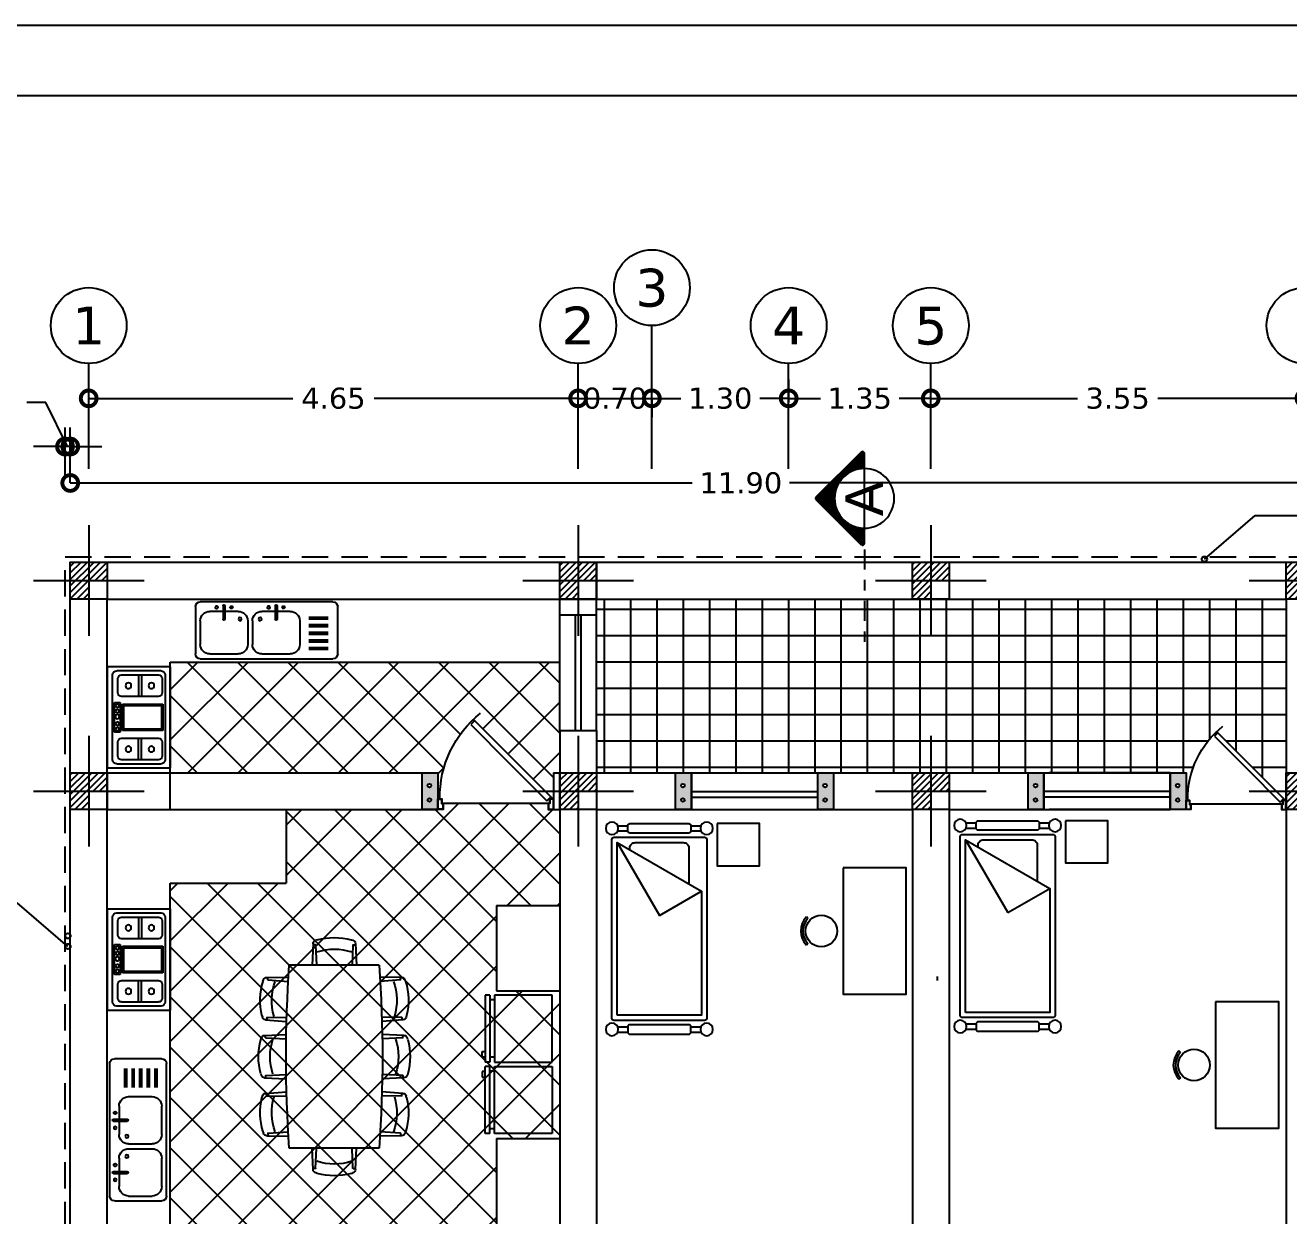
# Model space of a CAD drawing. Header units: inches. Extents: x -1482 to -895, y -39 to 122.
# Drawn here: x -1201.75 to -1189.75, y 74.74 to 86.05 of the extents above; entities that cross this region are included whole.
import ezdxf
from ezdxf.enums import TextEntityAlignment as Align

# ---------------------------------------------------------------- set-up
doc = ezdxf.new("R2010")
doc.units = ezdxf.units.IN
doc.header["$MEASUREMENT"] = 0
doc.header["$PDMODE"] = 3
doc.linetypes.add('DASHDOT', pattern=[1, 0.5, -0.25, 0, -0.25])
doc.linetypes.add('DASHED2', pattern=[0.375, 0.25, -0.125])
doc.layers.get('Defpoints').update_dxf_attribs({"lineweight": 15})
for name, color, linetype in [('1', 251, 'Continuous'), ('axe', 150, 'Continuous'), ('fur', 22, 'Continuous'), ('GRADIANT', 251, 'Continuous'), ('KADR', 5, 'Continuous'), ('nama', 252, 'Continuous')]:
    doc.layers.add(name, color=color, linetype=linetype)
doc.styles.add('COLI', font='TIMES.TTF', dxfattribs={"height": 0.25})
doc.styles.get("Standard").update_dxf_attribs({"font": 'verdana.TTF'})
doc.dimstyles.new('111', dxfattribs={"dimscale": 0, "dimtxt": 0.2, "dimasz": 0.1, "dimexe": 0.2, "dimexo": 0.5, "dimgap": 0.1, "dimtad": 1, "dimlfac": 1, "dimzin": 0, "dimdsep": 46, "dimtxsty": 'COLI', "dimblk1": 'OPEN30', "dimblk2": 'OPEN30', "dimsah": 1, "dimcen": 0, "dimse1": 1, "dimse2": 1, "dimclrd": 252, "dimclre": 1, "dimclrt": 1, "dimadec": 0, "dimazin": 0, "dimtfac": 0.5, "dimtix": 1, "dimtofl": 0, "dimtmove": 2, "dimatfit": 3, "dimldrblk": 'OPEN30', "dimfxl": 1, "dimtolj": 1, "dimtzin": 0, "dimlwd": 5, "dimarcsym": 0})
doc.dimstyles.new('Standard 1', dxfattribs={"dimtxt": 0.2, "dimasz": 0.3, "dimexe": 0.18, "dimexo": 0.0625, "dimgap": 0.09, "dimtad": 0, "dimzin": 0, "dimdsep": 46, "dimtxsty": 'Standard', "dimblk": 'DOTSMALL', "dimcen": 0.1, "dimclrd": 256, "dimclre": 256, "dimclrt": 256, "dimadec": 0, "dimazin": 0, "dimtfac": 1, "dimtofl": 0, "dimtmove": 0, "dimatfit": 3, "dimldrblk": 'DOTSMALL', "dimfxl": 1, "dimtolj": 1, "dimtzin": 0, "dimlwd": -1, "dimlwe": -1, "dimarcsym": 0})
pattern_1 = [(45, (0, 0), (-0.23864854, 0.23864854), []), (135, (0, 0), (-0.23864854, -0.23864854), [])]

# ---------------------------------------------------------------- blocks, each defined once
blk = doc.blocks.new('A$C78557366')
at = {"layer": 'GRADIANT', "ltscale": 0.3}
h = blk.add_hatch(dxfattribs=at)
h.set_pattern_fill('ANSI31', color=256, scale=0.2)
h.paths.add_polyline_path([(-0.1, 0), (0, 0), (0, 0.1), (-0.1, 0.1)], flags=16)
h.paths.add_polyline_path([(0.1, 0), (0.1, 0.1), (-0.1, 0.1), (-0.1, 0)], flags=17)
h.paths.add_polyline_path([(0, -0.1), (0.1, -0.1), (0.1, 0.1), (0, 0.1)])
h.paths.add_polyline_path([(0.1, -0.1), (0.1, 0.1), (-0.1, 0.1), (-0.1, -0.1)])
at = {"layer": 'axe', "ltscale": 0.3}
for p, q in [((0, 0.3), (0, -0.3)), ((-0.3, 0), (0.3, 0))]:
    blk.add_line(p, q, dxfattribs=at)
blk.add_lwpolyline([(0.1, 0.1), (-0.1, 0.1), (-0.1, -0.1), (0.1, -0.1)], close=True, dxfattribs=at)
blk = doc.blocks.new('_Open30')
at = {"color": 0, "linetype": 'ByBlock', "lineweight": -2}
for p, q in [((-1, 0.27), (0, 0)), ((0, 0), (-1, -0.27)), ((0, 0), (-1, 0))]:
    blk.add_line(p, q, dxfattribs=at)
blk = doc.blocks.new('*D403')
at = {"color": 252, "lineweight": 5, "ltscale": 0.3, "transparency": 16777216}
blk.add_line((-1201.99, 80.898), (-1201.99, 63.098), dxfattribs=at)
at = {"layer": 'Defpoints', "color": 0, "ltscale": 0.3, "transparency": 16777216}
for p in [(-1200.802, 80.998), (-1201.99, 62.998), (-1200.802, 62.998)]:
    blk.add_point(p, dxfattribs=at)
at = {"color": 252, "lineweight": 5, "ltscale": 0.3, "transparency": 16777216, "xscale": 0.1, "yscale": 0.1, "zscale": 0.1}
for p, rotation in [((-1201.99, 80.998), 90), ((-1201.99, 62.998), 270)]:
    blk.add_blockref('_Open30', p, dxfattribs=dict(at, rotation=rotation))
at = {"color": 1, "ltscale": 0.3, "transparency": 16777216, "insert": (-1202.218, 71.998), "char_height": 0.25, "attachment_point": 5, "rotation": 90, "style": 'COLI'}
blk.add_mtext('\\A1;18.00', dxfattribs=at)
blk = doc.blocks.new('A$C3F8B090B')
h = blk.add_hatch(color=1)
h.paths.add_polyline_path([(0, 0), (0.15, 0), (0.15, 0.35), (0, 0.35)])
h.paths.add_polyline_path([(0.098, 0.122, -1), (0.063, 0.122, -1)], flags=16)
h.paths.add_polyline_path([(0.098, 0.259, -1), (0.063, 0.259, -1)], flags=16)
at = {"color": 1}
blk.add_lwpolyline([(0.15, 0.35), (0.15, 0), (0, 0), (0, 0.35)], close=True, dxfattribs=at)
for centre in [(0.08, 0.259), (0.08, 0.122)]:
    blk.add_circle(centre, 0.0174, dxfattribs=at)
blk = doc.blocks.new('*X8')
at = {"color": 0}
for p, q in [((1.626, 10.907), (3.996, 13.277)), ((1.634, 10.968), (3.935, 13.269)), ((1.641, 10.869), (4.034, 13.261)), ((1.668, 10.843), (4.061, 13.236)), ((1.705, 10.827), (4.088, 13.21)), ((1.756, 10.825), (4.115, 13.183)), ((1.81, 10.825), (4.141, 13.157)), ((3.001, 11.963), (4.168, 13.13)), ((3.195, 12.105), (4.194, 13.104)), ((3.314, 12.17), (4.221, 13.077)), ((3.76, 12.309), (3.363, 12.706)), ((3.807, 12.315), (3.39, 12.732)), ((3.41, 12.214), (4.247, 13.051)), ((3.855, 12.32), (3.416, 12.759)), ((3.905, 12.323), (3.443, 12.785)), ((3.956, 12.325), (3.469, 12.812)), ((3.495, 12.245), (4.274, 13.024)), ((4.009, 12.325), (3.496, 12.838)), ((4.065, 12.323), (3.523, 12.865)), ((4.122, 12.318), (3.549, 12.891)), ((3.572, 12.269), (4.3, 12.998)), ((4.182, 12.311), (3.576, 12.918)), ((4.245, 12.301), (3.602, 12.944)), ((4.312, 12.287), (3.629, 12.971)), ((3.643, 12.287), (4.327, 12.971)), ((4.383, 12.269), (3.655, 12.997)), ((4.46, 12.246), (3.682, 13.024)), ((4.544, 12.214), (3.708, 13.05)), ((3.71, 12.301), (4.353, 12.945)), ((4.641, 12.171), (3.735, 13.077)), ((4.759, 12.106), (3.761, 13.103)), ((3.773, 12.311), (4.38, 12.918)), ((4.951, 11.966), (3.788, 13.13)), ((6.145, 10.825), (3.814, 13.156)), ((3.833, 12.318), (4.406, 12.891)), ((6.198, 10.825), (3.841, 13.183)), ((6.25, 10.827), (3.867, 13.209)), ((3.89, 12.323), (4.433, 12.865)), ((6.287, 10.842), (3.894, 13.236)), ((6.314, 10.869), (3.922, 13.261)), ((3.946, 12.325), (4.459, 12.838)), ((6.329, 10.906), (3.959, 13.277)), ((3.999, 12.325), (4.486, 12.812)), ((6.322, 10.967), (4.019, 13.269)), ((4.05, 12.323), (4.512, 12.785)), ((4.1, 12.32), (4.539, 12.759)), ((4.148, 12.315), (4.565, 12.732)), ((4.195, 12.309), (4.592, 12.706)), ((2.914, 11.882), (2.727, 12.069)), ((2.941, 11.909), (2.754, 12.096)), ((2.968, 11.934), (2.78, 12.122)), ((2.996, 11.959), (2.807, 12.149)), ((3.025, 11.984), (2.833, 12.175)), ((3.054, 12.007), (2.86, 12.202)), ((3.084, 12.03), (2.886, 12.228)), ((3.115, 12.052), (2.913, 12.255)), ((3.147, 12.074), (2.939, 12.281)), ((3.179, 12.095), (2.966, 12.308)), ((3.212, 12.115), (2.992, 12.334)), ((3.245, 12.134), (3.019, 12.361)), ((3.28, 12.153), (3.045, 12.387)), ((3.315, 12.171), (3.072, 12.414)), ((3.351, 12.188), (3.098, 12.44)), ((3.388, 12.204), (3.125, 12.467)), ((3.425, 12.22), (3.151, 12.493)), ((3.464, 12.234), (3.178, 12.52)), ((3.503, 12.248), (3.204, 12.546)), ((3.543, 12.261), (3.231, 12.573)), ((3.584, 12.273), (3.257, 12.6)), ((3.626, 12.283), (3.284, 12.626)), ((3.67, 12.293), (3.31, 12.653)), ((3.714, 12.302), (3.337, 12.679)), ((4.241, 12.302), (4.618, 12.679)), ((4.285, 12.293), (4.645, 12.653)), ((4.329, 12.284), (4.671, 12.626)), ((4.371, 12.273), (4.698, 12.6)), ((4.412, 12.261), (4.724, 12.573)), ((4.452, 12.248), (4.751, 12.547)), ((4.492, 12.234), (4.777, 12.52)), ((4.53, 12.22), (4.804, 12.494)), ((4.568, 12.204), (4.83, 12.467)), ((4.604, 12.188), (4.857, 12.441)), ((4.64, 12.171), (4.883, 12.414)), ((4.675, 12.153), (4.91, 12.388)), ((4.71, 12.134), (4.937, 12.361)), ((4.743, 12.115), (4.963, 12.335)), ((4.776, 12.095), (4.99, 12.308)), ((4.809, 12.074), (5.016, 12.282)), ((4.84, 12.053), (5.043, 12.255)), ((4.871, 12.03), (5.069, 12.229)), ((4.901, 12.007), (5.096, 12.202)), ((4.93, 11.984), (5.122, 12.176)), ((4.959, 11.96), (5.149, 12.149)), ((4.987, 11.935), (5.175, 12.123)), ((5.015, 11.909), (5.202, 12.096)), ((5.041, 11.883), (5.228, 12.069)), ((1.863, 10.825), (2.84, 11.802)), ((1.916, 10.825), (2.698, 11.607)), ((1.969, 10.825), (2.633, 11.489)), ((2.492, 11.031), (2.091, 11.433)), ((2.499, 11.077), (2.117, 11.459)), ((2.507, 11.122), (2.144, 11.486)), ((2.517, 11.166), (2.17, 11.512)), ((2.527, 11.208), (2.197, 11.539)), ((2.539, 11.25), (2.223, 11.565)), ((2.552, 11.29), (2.25, 11.592)), ((2.565, 11.33), (2.276, 11.618)), ((2.58, 11.368), (2.303, 11.645)), ((2.595, 11.406), (2.329, 11.671)), ((2.611, 11.443), (2.356, 11.698)), ((2.628, 11.479), (2.382, 11.724)), ((2.645, 11.514), (2.409, 11.751)), ((2.664, 11.549), (2.435, 11.778)), ((2.683, 11.583), (2.462, 11.804)), ((2.703, 11.616), (2.488, 11.831)), ((2.724, 11.648), (2.515, 11.857)), ((2.745, 11.68), (2.541, 11.884)), ((2.767, 11.711), (2.568, 11.91)), ((2.79, 11.741), (2.594, 11.937)), ((2.813, 11.771), (2.621, 11.963)), ((2.837, 11.8), (2.647, 11.99)), ((2.862, 11.828), (2.674, 12.016)), ((2.888, 11.856), (2.7, 12.043)), ((5.068, 11.856), (5.255, 12.043)), ((5.093, 11.828), (5.281, 12.016)), ((5.118, 11.8), (5.308, 11.99)), ((6.092, 10.825), (5.119, 11.798)), ((5.142, 11.771), (5.334, 11.963)), ((5.165, 11.741), (5.361, 11.937)), ((5.188, 11.711), (5.387, 11.91)), ((5.21, 11.68), (5.414, 11.884)), ((5.232, 11.649), (5.44, 11.857)), ((5.252, 11.616), (5.467, 11.831)), ((6.039, 10.825), (5.258, 11.606)), ((5.272, 11.583), (5.493, 11.804)), ((5.291, 11.549), (5.52, 11.778)), ((5.31, 11.515), (5.546, 11.751)), ((5.986, 10.825), (5.323, 11.488)), ((5.328, 11.479), (5.573, 11.725)), ((5.344, 11.443), (5.599, 11.698)), ((5.361, 11.406), (5.626, 11.672)), ((5.376, 11.369), (5.652, 11.645)), ((5.39, 11.33), (5.679, 11.619)), ((5.404, 11.29), (5.706, 11.592)), ((5.416, 11.25), (5.732, 11.566)), ((5.428, 11.209), (5.759, 11.539)), ((5.438, 11.166), (5.785, 11.513)), ((5.448, 11.123), (5.812, 11.486)), ((5.456, 11.078), (5.838, 11.46)), ((5.463, 11.032), (5.865, 11.433)), ((1.744, 10.825), (1.626, 10.943)), ((1.681, 10.835), (1.634, 10.881)), ((1.797, 10.825), (1.641, 10.981)), ((1.85, 10.825), (1.666, 11.009)), ((1.903, 10.825), (1.693, 11.035)), ((1.956, 10.825), (1.719, 11.062)), ((2.009, 10.825), (1.746, 11.088)), ((2.062, 10.825), (1.772, 11.115)), ((2.115, 10.825), (1.799, 11.141)), ((2.168, 10.825), (1.825, 11.168)), ((2.221, 10.825), (1.852, 11.194)), ((2.274, 10.825), (1.878, 11.221)), ((2.327, 10.825), (1.905, 11.247)), ((2.38, 10.825), (1.932, 11.274)), ((2.433, 10.825), (1.958, 11.3)), ((2.478, 10.834), (1.985, 11.327)), ((2.479, 10.885), (2.011, 11.353)), ((2.022, 10.825), (2.589, 11.393)), ((2.482, 10.936), (2.038, 11.38)), ((2.486, 10.984), (2.064, 11.406)), ((2.075, 10.825), (2.558, 11.308)), ((2.128, 10.825), (2.534, 11.231)), ((2.181, 10.825), (2.516, 11.16)), ((2.234, 10.825), (2.502, 11.093)), ((2.287, 10.825), (2.492, 11.03)), ((2.34, 10.825), (2.485, 10.97)), ((2.393, 10.825), (2.48, 10.913)), ((2.446, 10.825), (2.478, 10.857)), ((5.933, 10.825), (5.367, 11.392)), ((5.88, 10.825), (5.398, 11.307)), ((5.827, 10.825), (5.422, 11.23)), ((5.774, 10.825), (5.44, 11.159)), ((5.721, 10.825), (5.454, 11.093)), ((5.668, 10.825), (5.464, 11.03)), ((5.469, 10.985), (5.891, 11.407)), ((5.615, 10.825), (5.471, 10.969)), ((5.474, 10.936), (5.918, 11.38)), ((5.562, 10.825), (5.475, 10.912)), ((5.477, 10.886), (5.944, 11.354)), ((5.509, 10.825), (5.477, 10.857)), ((5.478, 10.834), (5.971, 11.327)), ((5.522, 10.825), (5.997, 11.3)), ((5.575, 10.825), (6.024, 11.274)), ((5.628, 10.825), (6.05, 11.247)), ((5.681, 10.825), (6.077, 11.221)), ((5.734, 10.825), (6.103, 11.194)), ((5.787, 10.825), (6.13, 11.168)), ((5.84, 10.825), (6.156, 11.141)), ((5.893, 10.825), (6.183, 11.115)), ((5.946, 10.825), (6.209, 11.088)), ((5.999, 10.825), (6.236, 11.062)), ((6.052, 10.825), (6.262, 11.035)), ((6.105, 10.825), (6.289, 11.009)), ((6.158, 10.825), (6.314, 10.981)), ((6.211, 10.825), (6.329, 10.943)), ((6.274, 10.835), (6.322, 10.882))]:
    blk.add_line(p, q, dxfattribs=at)
blk = doc.blocks.new('SEC')
for p, q in [((2.622, 0.085), (3.749, 1.212)), ((4.946, 0.085), (3.82, 1.212)), ((2.657, 0), (3.034, 0)), ((3.034, 0), (4.534, 0)), ((4.534, 0), (4.911, 0))]:
    blk.add_line(p, q)
at = {"linetype": 'DASHDOT'}
blk.add_line((2.5, 0), (0, 0), dxfattribs=at)
for centre, radius, start, end in [((3.784, 1.177), 0.05, 45, 135), ((3.784, 0), 0.75, 0, 180), ((2.657, 0.05), 0.05, 135, 270), ((3.784, 0), 0.75, 180, 0), ((4.911, 0.05), 0.05, 270, 45)]:
    blk.add_arc(centre, radius, start, end)
at = {"xscale": 0.5, "yscale": 0.5, "zscale": 0.5}
blk.add_blockref('*X8', (1.795, -5.413), dxfattribs=at)
blk = doc.blocks.new('_DotSmall')
at = {"color": 0, "linetype": 'ByBlock', "const_width": 0.5}
blk.add_lwpolyline([(-0.0625, 0, 1), (0.0625, 0, 1)], format="xyb", close=True, dxfattribs=at)
blk = doc.blocks.new('*D404')
at = {"layer": 'axe', "ltscale": 100, "transparency": 16777216}
for p, q in [((-1201.15, 82.504), (-1201.15, 82.684)), ((-1196.5, 82.504), (-1196.5, 82.684)), ((-1201.15, 82.504), (-1199.212, 82.504)), ((-1196.5, 82.504), (-1198.437, 82.504))]:
    blk.add_line(p, q, dxfattribs=at)
at = {"layer": 'Defpoints', "color": 0, "ltscale": 100, "transparency": 16777216}
for p in [(-1201.15, 82.504), (-1196.5, 82.504), (-1196.5, 82.504)]:
    blk.add_point(p, dxfattribs=at)
at = {"layer": 'axe', "ltscale": 100, "transparency": 16777216, "xscale": 0.3, "yscale": 0.3, "zscale": 0.3, "rotation": 180}
blk.add_blockref('_DotSmall', (-1201.15, 82.504), dxfattribs=at)
at = {"layer": 'axe', "ltscale": 100, "transparency": 16777216, "xscale": 0.3, "yscale": 0.3, "zscale": 0.3}
blk.add_blockref('_DotSmall', (-1196.5, 82.504), dxfattribs=at)
at = {"layer": 'axe', "ltscale": 100, "transparency": 16777216, "insert": (-1198.825, 82.504), "char_height": 0.2, "attachment_point": 5}
blk.add_mtext('\\A1;4.65', dxfattribs=at)
blk = doc.blocks.new('*D405')
at = {"layer": 'axe', "ltscale": 100, "transparency": 16777216}
for p, q in [((-1201.325, 81.7), (-1201.325, 81.88)), ((-1189.425, 81.7), (-1189.425, 81.88)), ((-1201.325, 81.7), (-1195.416, 81.7)), ((-1189.425, 81.7), (-1194.492, 81.7))]:
    blk.add_line(p, q, dxfattribs=at)
at = {"layer": 'Defpoints', "color": 0, "ltscale": 100, "transparency": 16777216}
for p in [(-1201.325, 81.7), (-1189.425, 81.7), (-1189.425, 81.7)]:
    blk.add_point(p, dxfattribs=at)
at = {"layer": 'axe', "ltscale": 100, "transparency": 16777216, "xscale": 0.3, "yscale": 0.3, "zscale": 0.3, "rotation": 180}
blk.add_blockref('_DotSmall', (-1201.325, 81.7), dxfattribs=at)
at = {"layer": 'axe', "ltscale": 100, "transparency": 16777216, "xscale": 0.3, "yscale": 0.3, "zscale": 0.3}
blk.add_blockref('_DotSmall', (-1189.425, 81.7), dxfattribs=at)
at = {"layer": 'axe', "ltscale": 100, "transparency": 16777216, "insert": (-1194.954, 81.7), "char_height": 0.2, "attachment_point": 5}
blk.add_mtext('\\A1;11.90', dxfattribs=at)
blk = doc.blocks.new('*D417')
at = {"layer": 'axe', "ltscale": 0.3, "transparency": 16777216}
for p, q in [((-1196.5, 82.504), (-1196.5, 82.684)), ((-1196.5, 82.504), (-1195.8, 82.504)), ((-1195.8, 82.504), (-1195.8, 82.324))]:
    blk.add_line(p, q, dxfattribs=at)
at = {"layer": 'Defpoints', "color": 0, "ltscale": 0.3, "transparency": 16777216}
for p in [(-1196.5, 82.504), (-1195.8, 82.515), (-1195.8, 82.504)]:
    blk.add_point(p, dxfattribs=at)
at = {"layer": 'axe', "ltscale": 0.3, "transparency": 16777216, "xscale": 0.3, "yscale": 0.3, "zscale": 0.3, "rotation": 180}
blk.add_blockref('_DotSmall', (-1196.5, 82.504), dxfattribs=at)
at = {"layer": 'axe', "ltscale": 0.3, "transparency": 16777216, "xscale": 0.3, "yscale": 0.3, "zscale": 0.3}
blk.add_blockref('_DotSmall', (-1195.8, 82.504), dxfattribs=at)
at = {"layer": 'axe', "ltscale": 0.3, "transparency": 16777216, "insert": (-1196.15, 82.504), "char_height": 0.2, "attachment_point": 5}
blk.add_mtext('\\A1;0.70', dxfattribs=at)
blk = doc.blocks.new('*D418')
at = {"layer": 'axe', "ltscale": 0.3, "transparency": 16777216}
for p, q in [((-1194.5, 82.463), (-1194.5, 82.684)), ((-1195.8, 82.504), (-1195.8, 82.324)), ((-1195.8, 82.504), (-1195.524, 82.504)), ((-1194.5, 82.504), (-1194.775, 82.504))]:
    blk.add_line(p, q, dxfattribs=at)
at = {"layer": 'Defpoints', "color": 0, "ltscale": 0.3, "transparency": 16777216}
for p in [(-1195.8, 82.515), (-1194.5, 82.504), (-1194.5, 82.4)]:
    blk.add_point(p, dxfattribs=at)
at = {"layer": 'axe', "ltscale": 0.3, "transparency": 16777216, "xscale": 0.3, "yscale": 0.3, "zscale": 0.3, "rotation": 180}
blk.add_blockref('_DotSmall', (-1195.8, 82.504), dxfattribs=at)
at = {"layer": 'axe', "ltscale": 0.3, "transparency": 16777216, "xscale": 0.3, "yscale": 0.3, "zscale": 0.3}
blk.add_blockref('_DotSmall', (-1194.5, 82.504), dxfattribs=at)
at = {"layer": 'axe', "ltscale": 0.3, "transparency": 16777216, "insert": (-1195.15, 82.504), "char_height": 0.2, "attachment_point": 5}
blk.add_mtext('\\A1;1.30', dxfattribs=at)
blk = doc.blocks.new('*D419')
at = {"layer": 'axe', "ltscale": 0.3, "transparency": 16777216}
for p, q in [((-1193.15, 82.504), (-1193.15, 82.684)), ((-1189.6, 82.397), (-1189.6, 82.684)), ((-1193.15, 82.504), (-1191.756, 82.504)), ((-1189.6, 82.504), (-1190.993, 82.504))]:
    blk.add_line(p, q, dxfattribs=at)
at = {"layer": 'Defpoints', "color": 0, "ltscale": 0.3, "transparency": 16777216}
for p in [(-1193.15, 82.49), (-1189.6, 82.504), (-1189.6, 82.335)]:
    blk.add_point(p, dxfattribs=at)
at = {"layer": 'axe', "ltscale": 0.3, "transparency": 16777216, "xscale": 0.3, "yscale": 0.3, "zscale": 0.3, "rotation": 180}
blk.add_blockref('_DotSmall', (-1193.15, 82.504), dxfattribs=at)
at = {"layer": 'axe', "ltscale": 0.3, "transparency": 16777216, "xscale": 0.3, "yscale": 0.3, "zscale": 0.3}
blk.add_blockref('_DotSmall', (-1189.6, 82.504), dxfattribs=at)
at = {"layer": 'axe', "ltscale": 0.3, "transparency": 16777216, "insert": (-1191.375, 82.504), "char_height": 0.2, "attachment_point": 5}
blk.add_mtext('\\A1;3.55', dxfattribs=at)
blk = doc.blocks.new('*D407')
at = {"layer": 'axe', "ltscale": 100, "transparency": 16777216}
for p, q in [((-1201.558, 82.465), (-1201.738, 82.465)), ((-1201.35, 82.046), (-1201.558, 82.465)), ((-1201.375, 81.739), (-1201.375, 82.226)), ((-1201.325, 81.739), (-1201.325, 82.226)), ((-1201.375, 82.046), (-1201.675, 82.046)), ((-1201.325, 82.046), (-1201.375, 82.046)), ((-1201.325, 82.046), (-1201.025, 82.046))]:
    blk.add_line(p, q, dxfattribs=at)
at = {"layer": 'Defpoints', "color": 0, "ltscale": 100, "transparency": 16777216}
for p in [(-1201.375, 82.046), (-1201.375, 81.676), (-1201.325, 81.676)]:
    blk.add_point(p, dxfattribs=at)
at = {"layer": 'axe', "ltscale": 100, "transparency": 16777216, "xscale": 0.3, "yscale": 0.3, "zscale": 0.3}
blk.add_blockref('_DotSmall', (-1201.375, 82.046), dxfattribs=at)
at = {"layer": 'axe', "ltscale": 100, "transparency": 16777216, "xscale": 0.3, "yscale": 0.3, "zscale": 0.3, "rotation": 180}
blk.add_blockref('_DotSmall', (-1201.325, 82.046), dxfattribs=at)
at = {"layer": 'axe', "ltscale": 100, "transparency": 16777216, "insert": (-1202.122, 82.465), "char_height": 0.2, "attachment_point": 5}
blk.add_mtext('\\A1;0.05', dxfattribs=at)
blk = doc.blocks.new('*D408')
at = {"layer": 'axe', "ltscale": 0.3, "transparency": 16777216}
for p, q in [((-1194.5, 82.504), (-1194.5, 82.684)), ((-1193.15, 82.504), (-1193.15, 82.684)), ((-1194.5, 82.504), (-1194.199, 82.504)), ((-1193.15, 82.504), (-1193.451, 82.504))]:
    blk.add_line(p, q, dxfattribs=at)
at = {"layer": 'Defpoints', "color": 0, "ltscale": 0.3, "transparency": 16777216}
for p in [(-1194.5, 82.504), (-1193.15, 82.504), (-1193.15, 82.504)]:
    blk.add_point(p, dxfattribs=at)
at = {"layer": 'axe', "ltscale": 0.3, "transparency": 16777216, "xscale": 0.3, "yscale": 0.3, "zscale": 0.3, "rotation": 180}
blk.add_blockref('_DotSmall', (-1194.5, 82.504), dxfattribs=at)
at = {"layer": 'axe', "ltscale": 0.3, "transparency": 16777216, "xscale": 0.3, "yscale": 0.3, "zscale": 0.3}
blk.add_blockref('_DotSmall', (-1193.15, 82.504), dxfattribs=at)
at = {"layer": 'axe', "ltscale": 0.3, "transparency": 16777216, "insert": (-1193.825, 82.504), "char_height": 0.2, "attachment_point": 5}
blk.add_mtext('\\A1;1.35', dxfattribs=at)
blk = doc.blocks.new('Bed1h')
for p, q in [((-0.3, -0.07), (-0.396, -0.07)), ((-0.3, -0.12), (-0.396, -0.12)), ((0.396, -0.07), (0.3, -0.07)), ((0.396, -0.12), (0.3, -0.12)), ((0.4, -0.23), (0, -0.923)), ((0, -0.923), (-0.4, -0.692)), ((-0.3, -1.98), (-0.396, -1.98)), ((-0.3, -2.03), (-0.396, -2.03)), ((0.396, -1.98), (0.3, -1.98)), ((0.396, -2.03), (0.3, -2.03))]:
    blk.add_line(p, q)
for points in [[(-0.55, -0.05), (-0.55, -0.45), (-0.95, -0.45), (-0.95, -0.05)], [(0.4, -1.87), (0.4, -0.23), (-0.4, -0.692), (-0.4, -1.87)]]:
    blk.add_lwpolyline(points, close=True)
for points in [[(0.28, -0.14, 0.414214), (0.3, -0.12), (0.3, -0.07, 0.414214), (0.28, -0.05), (-0.28, -0.05, 0.414214), (-0.3, -0.07), (-0.3, -0.12, 0.414214), (-0.28, -0.14)], [(-0.43, -0.18, 0.414214), (-0.45, -0.2), (-0.45, -1.9, 0.414214), (-0.43, -1.92), (0.43, -1.92, 0.414214), (0.45, -1.9), (0.45, -0.2, 0.414214), (0.43, -0.18)], [(0.28, -1.96, -0.414214), (0.3, -1.98), (0.3, -2.03, -0.414214), (0.28, -2.05), (-0.28, -2.05, -0.414214), (-0.3, -2.03), (-0.3, -1.98, -0.414214), (-0.28, -1.96)]]:
    blk.add_lwpolyline(points, format="xyb", close=True)
blk.add_lwpolyline([(0.28, -0.299), (0.28, -0.28, 0.414214), (0.23, -0.23), (-0.23, -0.23, 0.414214), (-0.28, -0.28), (-0.28, -0.623)], format="xyb")
for centre in [(-0.45, -0.095), (0.45, -0.095), (-0.45, -2.005), (0.45, -2.005)]:
    blk.add_circle(centre, 0.0595)
blk = doc.blocks.new('DR10045K')
at = {"layer": 'fur', "color": 227}
blk.add_line((-0.048, -0.055), (-0.992, -0.055), dxfattribs=at)
at = {"layer": 'fur', "color": 227, "linetype": 'Continuous'}
for p, q in [((-0.403, -0.42), (-0.06, -0.078)), ((-0.014, -0.102), (-0.368, -0.455)), ((-0.06, -0.078), (-0.031, -0.107)), ((-0.031, -0.107), (-0.02, -0.096)), ((-0.02, -0.096), (-0.014, -0.102)), ((-0.745, -0.763), (-0.403, -0.42)), ((-0.368, -0.455), (-0.721, -0.809)), ((-0.716, -0.792), (-0.745, -0.763)), ((-0.727, -0.803), (-0.716, -0.792)), ((-0.721, -0.809), (-0.727, -0.803))]:
    blk.add_line(p, q, dxfattribs=at)
for points in [[(-0.992, -0.055), (-0.992, 0), (-1.04, 0), (-1.04, -0.096), (-1.004, -0.096), (-1.004, -0.055)], [(-0.048, -0.055), (-0.048, 0), (0, 0), (0, -0.096), (-0.036, -0.096), (-0.036, -0.055)], [(-0.994, -0.053), (-0.994, -0.002), (-1.038, -0.002), (-1.038, -0.094), (-1.006, -0.094), (-1.006, -0.053)], [(-0.046, -0.053), (-0.046, -0.002), (-0.002, -0.002), (-0.002, -0.094), (-0.034, -0.094), (-0.034, -0.053)]]:
    blk.add_lwpolyline(points, close=True, dxfattribs=at)
at = {"layer": 'fur', "color": 227}
blk.add_arc((-0.05, -0.106), 0.973, 179.4389, 231.4144, dxfattribs=at)
blk = doc.blocks.new('A$C2BA71186')
at = {"layer": 'fur', "linetype": 'Continuous'}
for p, q in [((-0.293, -0.031), (-0.293, 0.769)), ((-0.293, 0.769), (0.207, 0.769)), ((-0.252, 0.706), (-0.252, 0.033)), ((0.132, 0.739), (-0.219, 0.739)), ((0.094, 0.705), (-0.199, 0.705)), ((-0.065, 0.703), (-0.065, 0.533)), ((-0.041, 0.703), (-0.041, 0.533)), ((0.165, 0.033), (0.165, 0.706)), ((0.207, 0.769), (0.207, -0.031)), ((-0.228, 0.676), (-0.228, 0.563)), ((0.123, 0.563), (0.123, 0.676)), ((-0.199, 0.534), (0.094, 0.534)), ((-0.233, 0.474), (-0.233, 0.264)), ((0.085, 0.474), (-0.233, 0.474)), ((-0.223, 0.463), (-0.223, 0.275)), ((0.075, 0.463), (-0.223, 0.463)), ((0.075, 0.275), (0.075, 0.463)), ((0.085, 0.264), (0.085, 0.474)), ((0.104, 0.488), (0.104, 0.251)), ((0.15, 0.488), (0.104, 0.488)), ((0.15, 0.251), (0.15, 0.488)), ((-0.233, 0.264), (0.085, 0.264)), ((-0.223, 0.275), (0.075, 0.275)), ((0.094, 0.204), (-0.199, 0.204)), ((-0.065, 0.035), (-0.065, 0.205)), ((-0.041, 0.035), (-0.041, 0.205)), ((0.104, 0.251), (0.15, 0.251)), ((-0.228, 0.175), (-0.228, 0.062)), ((0.123, 0.062), (0.123, 0.175)), ((-0.219, 0), (0.132, 0)), ((-0.199, 0.033), (0.094, 0.033)), ((0.207, -0.031), (-0.293, -0.031))]:
    blk.add_line(p, q, dxfattribs=at)
for centre, radius in [((-0.143, 0.62), 0.0229), ((0.039, 0.62), 0.0229), ((0.127, 0.461), 0.0137), ((0.127, 0.419), 0.0137), ((0.127, 0.375), 0.0166), ((0.127, 0.319), 0.0137), ((0.127, 0.277), 0.0137), ((-0.143, 0.118), 0.0229), ((0.039, 0.118), 0.0229)]:
    blk.add_circle(centre, radius, dxfattribs=at)
for centre, radius, start, end in [((-0.219, 0.706), 0.0328, 90, 180), ((-0.199, 0.676), 0.0286, 90, 180), ((0.094, 0.676), 0.0286, 0, 90), ((0.132, 0.706), 0.0328, 0, 90), ((-0.199, 0.563), 0.0286, 180, 270), ((0.094, 0.563), 0.0286, 270, 0), ((-0.199, 0.175), 0.0286, 90, 180), ((0.094, 0.175), 0.0286, 0, 90), ((-0.219, 0.033), 0.0328, 180, 270), ((-0.199, 0.062), 0.0286, 180, 270), ((0.094, 0.062), 0.0286, 270, 0), ((0.132, 0.033), 0.0328, 270, 0)]:
    blk.add_arc(centre, radius, start, end, dxfattribs=at)
blk = doc.blocks.new('Sink8')
at = {"layer": 'fur'}
for p, q in [((-0.575, 0), (0.825, 0)), ((-0.625, -0.55), (-0.625, -0.05)), ((-0.125, -0.1), (0.015, -0.1)), ((0.015, -0.04), (0.015, -0.184)), ((0.035, -0.04), (0.035, -0.184)), ((0.035, -0.1), (0.175, -0.1)), ((0.425, -0.1), (0.565, -0.1)), ((0.565, -0.04), (0.565, -0.184)), ((0.585, -0.04), (0.585, -0.184)), ((0.585, -0.1), (0.725, -0.1)), ((0.875, -0.05), (0.875, -0.55)), ((-0.32, -0.16), (-0.523, -0.16)), ((-0.32, -0.18), (-0.523, -0.18)), ((-0.32, -0.24), (-0.523, -0.24)), ((-0.32, -0.26), (-0.523, -0.26)), ((-0.225, -0.2), (-0.225, -0.45)), ((0.275, -0.2), (0.275, -0.45)), ((0.325, -0.2), (0.325, -0.45)), ((0.825, -0.2), (0.825, -0.45)), ((-0.32, -0.32), (-0.523, -0.32)), ((-0.32, -0.34), (-0.523, -0.34)), ((-0.32, -0.4), (-0.523, -0.4)), ((-0.32, -0.42), (-0.523, -0.42)), ((-0.32, -0.48), (-0.523, -0.48)), ((-0.32, -0.5), (-0.523, -0.5)), ((0.825, -0.6), (-0.575, -0.6)), ((0.175, -0.55), (-0.125, -0.55)), ((0.725, -0.55), (0.425, -0.55))]:
    blk.add_line(p, q, dxfattribs=at)
for points in [[(-0.061, -0.071), (-0.046, -0.071), (-0.038, -0.058), (-0.046, -0.045), (-0.061, -0.045), (-0.068, -0.058)], [(0.111, -0.071), (0.096, -0.071), (0.088, -0.058), (0.096, -0.045), (0.111, -0.045), (0.118, -0.058)], [(0.489, -0.071), (0.504, -0.071), (0.512, -0.058), (0.504, -0.045), (0.489, -0.045), (0.482, -0.058)], [(0.661, -0.071), (0.646, -0.071), (0.638, -0.058), (0.646, -0.045), (0.661, -0.045), (0.668, -0.058)]]:
    blk.add_lwpolyline(points, close=True, dxfattribs=at)
for centre in [(0.194, -0.182), (0.406, -0.182)]:
    blk.add_circle(centre, 0.017, dxfattribs=at)
for centre, radius, start, end in [((-0.575, -0.05), 0.05, 90, 180), ((-0.125, -0.2), 0.1, 90, 180), ((0.025, -0.04), 0.01, 0, 180), ((0.175, -0.2), 0.1, 0, 90), ((0.425, -0.2), 0.1, 90, 180), ((0.575, -0.04), 0.01, 0, 180), ((0.725, -0.2), 0.1, 0, 90), ((0.825, -0.05), 0.05, 0, 90), ((0.025, -0.184), 0.01, 180, 0), ((0.575, -0.184), 0.01, 180, 0), ((-0.125, -0.45), 0.1, 180, 270), ((0.175, -0.45), 0.1, 270, 360), ((0.425, -0.45), 0.1, 180, 270), ((0.725, -0.45), 0.1, 270, 360), ((-0.575, -0.55), 0.05, 180, 270), ((0.825, -0.55), 0.05, 270, 0)]:
    blk.add_arc(centre, radius, start, end, dxfattribs=at)
blk = doc.blocks.new('REFREJRATOR')
at = {"linetype": 'Continuous'}
for p, q in [((0, 0), (-0.643, 0)), ((-0.643, 0), (-0.643, -0.551)), ((0, -0.551), (0, 0)), ((-0.643, -0.551), (0, -0.551)), ((-0.643, -0.597), (-0.643, -0.643)), ((-0.643, -0.597), (0, -0.597)), ((-0.597, -0.551), (-0.597, -0.597)), ((-0.046, -0.551), (-0.046, -0.597)), ((0, -0.597), (0, -0.643)), ((-0.643, -0.643), (0, -0.643)), ((-0.101, -0.671), (-0.101, -0.643)), ((-0.047, -0.671), (-0.101, -0.671)), ((-0.047, -0.643), (-0.047, -0.671))]:
    blk.add_line(p, q, dxfattribs=at)
blk = doc.blocks.new('A$C42381CC8')
at = {"layer": 'fur', "color": 244}
for p, q in [((-0.216, 1.045), (-0.226, 0.802)), ((-0.189, 1.032), (-0.217, 1.032)), ((-0.187, 1.031), (-0.177, 0.802)), ((-0.169, 1.088), (-0.186, 1.083)), ((0.216, 1.088), (0.233, 1.083)), ((0.235, 1.031), (0.225, 0.802)), ((0.236, 1.032), (0.261, 1.032)), ((0.263, 1.045), (0.274, 0.802)), ((-0.484, 0.802), (0.531, 0.802)), ((-0.781, 0.618), (-0.775, 0.635)), ((-0.736, 0.664), (-0.494, 0.667)), ((-0.725, 0.636), (-0.724, 0.665)), ((-0.724, 0.635), (-0.495, 0.618)), ((0.784, 0.664), (0.541, 0.667)), ((0.771, 0.635), (0.542, 0.618)), ((0.772, 0.636), (0.771, 0.665)), ((0.828, 0.618), (0.822, 0.635)), ((-0.792, 0.234), (-0.788, 0.216)), ((-0.751, 0.185), (-0.515, 0.168)), ((-0.738, 0.212), (-0.738, 0.187)), ((-0.737, 0.213), (-0.514, 0.216)), ((0.784, 0.213), (0.561, 0.216)), ((0.798, 0.185), (0.562, 0.168)), ((0.785, 0.212), (0.785, 0.187)), ((0.84, 0.234), (0.835, 0.216)), ((-0.763, 0.01), (-0.52, 0.02)), ((-0.75, -0.017), (-0.75, 0.011)), ((0.81, 0.01), (0.568, 0.02)), ((0.798, -0.017), (0.798, 0.011)), ((-0.806, -0.037), (-0.801, -0.02)), ((-0.749, -0.019), (-0.52, -0.029)), ((0.797, -0.019), (0.568, -0.029)), ((0.853, -0.037), (0.848, -0.02)), ((-0.806, -0.422), (-0.801, -0.439)), ((0.853, -0.422), (0.848, -0.439)), ((-0.763, -0.469), (-0.518, -0.48)), ((-0.75, -0.442), (-0.75, -0.467)), ((-0.749, -0.441), (-0.519, -0.43)), ((0.81, -0.469), (0.565, -0.48)), ((0.797, -0.441), (0.566, -0.43)), ((0.798, -0.442), (0.798, -0.467)), ((-0.792, -0.693), (-0.788, -0.676)), ((-0.751, -0.645), (-0.515, -0.627)), ((-0.738, -0.671), (-0.738, -0.647)), ((-0.737, -0.672), (-0.514, -0.676)), ((0.784, -0.672), (0.561, -0.676)), ((0.798, -0.645), (0.562, -0.627)), ((0.785, -0.671), (0.785, -0.647)), ((0.84, -0.693), (0.835, -0.676)), ((-0.781, -1.078), (-0.775, -1.094)), ((-0.736, -1.123), (-0.494, -1.126)), ((-0.725, -1.095), (-0.724, -1.124)), ((-0.724, -1.094), (-0.495, -1.077)), ((0.784, -1.123), (0.541, -1.126)), ((0.771, -1.094), (0.542, -1.077)), ((0.772, -1.095), (0.771, -1.124)), ((0.828, -1.078), (0.822, -1.094)), ((-0.484, -1.262), (0.531, -1.262)), ((-0.216, -1.504), (-0.226, -1.262)), ((-0.187, -1.491), (-0.177, -1.262)), ((0.235, -1.491), (0.225, -1.262)), ((0.263, -1.504), (0.274, -1.262)), ((-0.189, -1.492), (-0.217, -1.492)), ((-0.169, -1.547), (-0.186, -1.542)), ((0.216, -1.547), (0.233, -1.542)), ((0.236, -1.492), (0.261, -1.492))]:
    blk.add_line(p, q, dxfattribs=at)
for centre, radius, start, end in [((-0.174, 1.043), 0.0416, 106.4199, 177.4596), ((-0.189, 1.031), 0.00104, 2.5404, 90), ((0.024, 0.395), 0.719, 74.4748, 105.5252), ((0.221, 1.043), 0.0416, 2.5404, 73.5801), ((0.236, 1.031), 0.00104, 90, 177.4596), ((0.023, 0.358), 0.625, 71.5812, 108.4188), ((14.213, -0.23), 14.733, 175.9835, 184.0165), ((-14.166, -0.23), 14.733, 355.9835, 4.0165), ((-0.094, 0.405), 0.719, 162.7449, 193.7954), ((-0.736, 0.622), 0.0416, 90.8105, 161.8502), ((-0.724, 0.636), 0.00104, 178.2701, 265.7298), ((-0.057, 0.404), 0.625, 159.8514, 196.6889), ((0.104, 0.404), 0.625, 343.3111, 20.1486), ((0.771, 0.636), 0.00104, 274.2702, 1.7299), ((0.783, 0.622), 0.0416, 18.1498, 89.1895), ((0.141, 0.405), 0.719, 346.2046, 17.2551), ((-0.748, 0.227), 0.0416, 194.6901, 265.7298), ((-0.737, 0.212), 0.00104, 90.8105, 178.2701), ((0.784, 0.212), 0.00104, 1.7299, 89.1895), ((0.795, 0.227), 0.0416, 274.2702, 345.3099), ((-0.761, -0.032), 0.0416, 92.5404, 163.5801), ((0.808, -0.032), 0.0416, 16.4199, 87.4596), ((-0.113, -0.23), 0.719, 164.4748, 195.5252), ((-0.749, -0.017), 0.00104, 180, 267.4596), ((-0.076, -0.229), 0.625, 161.5812, 198.4188), ((0.123, -0.229), 0.625, 341.5812, 18.4188), ((0.796, -0.017), 0.00104, 272.5404, 360), ((0.16, -0.23), 0.719, 344.4748, 15.5252), ((-0.761, -0.427), 0.0416, 196.4199, 267.4596), ((-0.749, -0.442), 0.00104, 92.5404, 180), ((0.796, -0.442), 0.00104, 0, 87.4596), ((0.808, -0.427), 0.0416, 272.5404, 343.5801), ((-0.094, -0.864), 0.719, 166.2046, 197.2551), ((-0.748, -0.686), 0.0416, 94.2702, 165.3099), ((-0.737, -0.671), 0.00104, 181.7299, 269.1895), ((-0.057, -0.863), 0.625, 163.3111, 200.1486), ((0.104, -0.863), 0.625, 339.8514, 16.6889), ((0.784, -0.671), 0.00104, 270.8105, 358.2701), ((0.795, -0.686), 0.0416, 14.6901, 85.7298), ((0.141, -0.864), 0.719, 342.7449, 13.7954), ((-0.736, -1.081), 0.0416, 198.1498, 269.1895), ((-0.724, -1.095), 0.00104, 94.2702, 181.7299), ((0.771, -1.095), 0.00104, 358.2701, 85.7298), ((0.783, -1.081), 0.0416, 270.8105, 341.8502), ((0.023, -0.817), 0.625, 251.5812, 288.4188), ((-0.174, -1.502), 0.0416, 182.5404, 253.5801), ((-0.189, -1.49), 0.00104, 270, 357.4596), ((0.024, -0.854), 0.719, 254.4748, 285.5252), ((0.221, -1.502), 0.0416, 286.4199, 357.4596), ((0.236, -1.49), 0.00104, 182.5404, 270)]:
    blk.add_arc(centre, radius, start, end, dxfattribs=at)

msp = doc.modelspace()

# ---------------------------------------------------------------- hatches: boundary and pattern name
at = {"ltscale": 0.3}
h = msp.add_hatch(dxfattribs=at)
h.set_pattern_fill('NET', color=252, scale=2, style=0)
h.paths.add_polyline_path([(-1196.3245, 80.5979), (-1196.3245, 80.4479), (-1196.3245, 79.3479), (-1196.3245, 78.9479), (-1195.5745, 78.9479), (-1195.5745, 78.9479), (-1195.4245, 78.9479), (-1195.4245, 78.9479), (-1194.2245, 78.9479), (-1194.2245, 78.9479), (-1194.0745, 78.9479), (-1194.0745, 78.9479), (-1192.2245, 78.9479), (-1192.2245, 78.9479), (-1192.0745, 78.9479), (-1190.8745, 78.9479), (-1190.8745, 78.9479), (-1190.7245, 78.9479), (-1190.7246, 78.6856), (-1190.7083, 78.6856, -0.2074344), (-1190.4336, 79.3368), (-1190.1106, 79.0138), (-1189.8697, 78.7729), (-1189.7745, 78.7729), (-1189.7745, 78.9479), (-1189.7745, 80.5979)])
at = {"layer": 'fur', "true_color": 0x474747}
h = msp.add_hatch(dxfattribs=at)
h.set_pattern_fill('ANSI37,_O', color=49, scale=2.7)
h.set_pattern_definition(pattern_1)
h.paths.add_polyline_path([(-1200.3745, 79.9979), (-1200.3745, 78.9479), (-1197.9829, 78.9479), (-1197.9829, 78.9479), (-1197.8329, 78.9479), (-1197.8329, 78.6994), (-1197.8141, 78.6994, -0.2074344), (-1197.496, 79.4534), (-1197.122, 79.0794), (-1196.8155, 78.7729), (-1196.7329, 78.7729), (-1196.7329, 78.9479), (-1196.6745, 78.9479), (-1196.6745, 79.3479), (-1196.6745, 79.9979)])
h = msp.add_hatch(dxfattribs=at)
h.set_pattern_fill('ANSI37,_O', color=49, scale=2.7)
h.set_pattern_definition(pattern_1)
edge = h.paths.add_edge_path()
edge.add_line((-1200.3745, 74.3479), (-1200.2745, 74.3479))
edge.add_line((-1200.2745, 74.3479), (-1200.2745, 74.1979))
edge.add_line((-1200.2745, 74.1979), (-1199.72, 74.1979))
edge.add_arc((-1199.5956, 74.2817), 0.15, -33.95408, 213.95408, ccw=False)
edge.add_line((-1199.4712, 74.1979), (-1199.1167, 74.1979))
edge.add_arc((-1198.9923, 74.2817), 0.15, -33.95408, 213.95408, ccw=False)
edge.add_line((-1198.8679, 74.1979), (-1198.2745, 74.1979))
edge.add_line((-1198.2745, 74.1979), (-1198.2745, 73.7729))
edge.add_line((-1198.2745, 73.7729), (-1197.3745, 73.7729))
edge.add_line((-1197.3745, 73.7729), (-1197.3745, 73.9479))
edge.add_line((-1197.3745, 73.9479), (-1197.2745, 73.9479))
edge.add_line((-1197.2745, 73.9479), (-1197.2745, 75.4723))
edge.add_line((-1197.2745, 75.4723), (-1196.6745, 75.4723))
edge.add_line((-1196.6745, 75.4723), (-1196.6745, 76.8768))
edge.add_line((-1196.6745, 76.8768), (-1197.2745, 76.8768))
edge.add_line((-1197.2745, 76.8768), (-1197.2745, 77.6873))
edge.add_line((-1197.2745, 77.6873), (-1196.6745, 77.6873))
edge.add_line((-1196.6745, 77.6873), (-1196.6745, 78.5979))
edge.add_line((-1196.6745, 78.5979), (-1196.7329, 78.5979))
edge.add_line((-1196.7329, 78.5979), (-1196.7838, 78.5979))
edge.add_line((-1196.7838, 78.5979), (-1196.7838, 78.6556))
edge.add_line((-1196.7838, 78.6556), (-1197.782, 78.6556))
edge.add_line((-1197.782, 78.6556), (-1197.782, 78.5979))
edge.add_line((-1197.782, 78.5979), (-1197.8329, 78.5979))
edge.add_line((-1197.8329, 78.5979), (-1199.2745, 78.5979))
edge.add_line((-1199.2745, 78.5979), (-1199.2745, 77.8979))
edge.add_line((-1199.2745, 77.8979), (-1200.3745, 77.8979))
edge.add_line((-1200.3745, 77.8979), (-1200.3745, 74.3479))

# ---------------------------------------------------------------- linework, layer by layer
at = {"color": 251, "linetype": 'DASHED2'}
for p, q in [((-1201.3745, 62.9979), (-1201.3745, 80.9979)), ((-1201.3745, 80.9979), (-1189.3745, 80.9979)), ((-1201.3745, 80.9979), (-1189.3745, 80.9979))]:
    msp.add_line(p, q, dxfattribs=at)
at = {"ltscale": 0.3}
for p, q in [((-1201.3245, 80.9479), (-1196.3245, 80.9479)), ((-1201.3245, 62.9979), (-1201.3245, 80.9479)), ((-1196.3245, 80.9479), (-1189.4245, 80.9479)), ((-1196.3245, 80.4479), (-1196.3245, 80.9479)), ((-1200.9745, 80.5979), (-1189.7745, 80.5979)), ((-1200.9745, 74.3479), (-1200.9745, 80.5979)), ((-1196.6745, 80.4479), (-1196.6745, 80.5979)), ((-1189.7745, 80.5979), (-1189.7745, 73.9479)), ((-1196.6745, 80.4479), (-1196.3245, 80.4479)), ((-1196.6745, 79.3479), (-1196.3245, 79.3479)), ((-1196.6745, 79.3479), (-1196.6745, 78.9479)), ((-1196.3245, 79.3479), (-1196.3245, 79.3479)), ((-1196.3245, 79.3479), (-1196.3245, 78.9479)), ((-1200.9745, 78.9479), (-1197.8329, 78.9479)), ((-1197.8329, 78.9479), (-1197.8329, 78.5979)), ((-1196.7329, 78.9479), (-1196.6745, 78.9479)), ((-1196.7329, 78.9479), (-1196.7329, 78.5979)), ((-1196.6745, 78.9479), (-1195.4245, 78.9479)), ((-1196.6745, 78.9479), (-1196.6745, 73.5979)), ((-1196.5245, 78.9479), (-1196.5245, 78.9479)), ((-1195.4245, 78.5979), (-1195.4245, 78.9479)), ((-1194.2245, 78.9479), (-1190.8745, 78.9479)), ((-1194.2245, 78.5979), (-1194.2245, 78.9479)), ((-1192.0745, 78.5979), (-1192.0745, 78.9479)), ((-1190.8745, 78.9479), (-1190.8745, 78.5979)), ((-1190.8745, 78.5979), (-1190.8745, 78.9479)), ((-1200.9745, 78.5979), (-1197.8329, 78.5979)), ((-1196.7329, 78.5979), (-1196.6745, 78.5979)), ((-1196.3245, 78.5979), (-1195.4245, 78.5979)), ((-1196.3245, 78.5979), (-1196.3245, 73.9479)), ((-1194.2245, 78.5979), (-1193.3245, 78.5979)), ((-1193.3245, 78.5979), (-1193.3245, 73.5979)), ((-1192.9745, 78.5979), (-1190.8745, 78.5979)), ((-1192.9745, 78.5979), (-1192.9745, 73.5979)), ((-1197.2745, 77.6873), (-1196.6745, 77.6873))]:
    msp.add_line(p, q, dxfattribs=at)
at = {"color": 252, "ltscale": 0.3}
for p, q in [((-1196.6745, 79.3479), (-1196.6745, 80.4479)), ((-1196.5286, 80.4479), (-1196.5286, 79.3479)), ((-1196.4754, 80.4479), (-1196.4754, 79.3479)), ((-1196.3245, 79.3479), (-1196.3245, 80.4479)), ((-1200.3745, 79.9979), (-1196.6745, 79.9979)), ((-1200.3745, 78.5979), (-1200.3745, 79.9979)), ((-1195.4245, 78.9479), (-1194.2245, 78.9479)), ((-1190.8745, 78.9479), (-1192.0245, 78.9479)), ((-1195.4245, 78.7684), (-1194.2245, 78.7684)), ((-1190.8745, 78.7684), (-1192.0745, 78.7684)), ((-1195.4245, 78.7151), (-1194.2245, 78.7151)), ((-1190.8745, 78.7151), (-1192.0745, 78.7151)), ((-1199.2745, 78.5979), (-1199.2745, 77.8979)), ((-1195.4245, 78.5979), (-1194.2245, 78.5979)), ((-1190.8745, 78.5979), (-1192.0245, 78.5979)), ((-1200.3745, 77.8979), (-1199.2745, 77.8979)), ((-1200.3745, 74.3479), (-1200.3745, 77.8979)), ((-1197.2745, 77.6873), (-1197.2745, 76.8768)), ((-1197.2745, 76.8768), (-1196.6745, 76.8768)), ((-1197.2745, 75.4723), (-1197.2745, 73.9479)), ((-1197.2745, 75.4723), (-1196.6745, 75.4723))]:
    msp.add_line(p, q, dxfattribs=at)
at = {"color": 226}
msp.add_line((-1193.085, 76.9733), (-1193.085, 77.0126), dxfattribs=at)
at = {"layer": '1'}
for p, q in [((-1190.5504, 80.9771), (-1190.0675, 81.3921)), ((-1190.5504, 80.9771), (-1190.0675, 81.3921)), ((-1190.0675, 81.3921), (-1184.7832, 81.3921)), ((-1190.0675, 81.3921), (-1184.7832, 81.3921)), ((-1201.3476, 77.2981), (-1201.8305, 77.7132))]:
    msp.add_line(p, q, dxfattribs=at)
for centre in [(-1190.5506, 80.9764), (-1190.5506, 80.9764), (-1190.5504, 80.9771), (-1190.5504, 80.9771), (-1201.3476, 77.3981), (-1201.3473, 77.3974), (-1201.3476, 77.2981), (-1201.3473, 77.2974)]:
    msp.add_circle(centre, 0.0253, dxfattribs=at)
at = {"layer": 'axe', "ltscale": 100}
for p, q in [((-1195.7995, 81.8339), (-1195.7995, 83.1952)), ((-1201.1495, 81.8339), (-1201.1495, 82.8355)), ((-1196.4995, 81.8339), (-1196.4995, 82.8355)), ((-1194.5002, 81.8339), (-1194.5002, 82.8355)), ((-1193.1495, 81.8339), (-1193.1495, 82.8355))]:
    msp.add_line(p, q, dxfattribs=at)
for centre in [(-1195.7995, 83.5552), (-1201.1495, 83.1955), (-1196.4995, 83.1955), (-1194.5002, 83.1955), (-1193.1495, 83.1955), (-1189.5995, 83.1955)]:
    msp.add_circle(centre, 0.36, dxfattribs=at)
at = {"layer": 'fur'}
for p, q in [((-1194.3172, 77.5643), (-1194.3321, 77.5782)), ((-1194.3172, 77.324), (-1194.3321, 77.3101)), ((-1190.7781, 76.2912), (-1190.793, 76.3051)), ((-1190.7781, 76.0509), (-1190.793, 76.037))]:
    msp.add_line(p, q, dxfattribs=at)
for points in [[(-1193.9832, 78.0442), (-1193.9832, 76.8442), (-1193.3832, 76.8442), (-1193.3832, 78.0442)], [(-1190.444, 76.7711), (-1190.444, 75.5711), (-1189.844, 75.5711), (-1189.844, 76.7711)]]:
    msp.add_lwpolyline(points, close=True, dxfattribs=at)
for centre in [(-1194.1888, 77.4442), (-1190.6496, 76.1711)]:
    msp.add_circle(centre, 0.15, dxfattribs=at)
for centre, radius in [((-1194.1888, 77.4442), 0.1963), ((-1194.1888, 77.4442), 0.1759), ((-1190.6496, 76.1711), 0.1963), ((-1190.6496, 76.1711), 0.1759)]:
    msp.add_arc(centre, radius, 136.92052, 223.07948, dxfattribs=at)
at = {"layer": 'KADR'}
msp.add_lwpolyline([(-1180.4751, 46.8196), (-1207.2144, 46.8196), (-1207.2144, 85.38), (-1180.4751, 85.38)], close=True, dxfattribs=at)
at = {"layer": 'nama', "linetype": 'ByBlock'}
msp.add_lwpolyline([(-1207.9273, 86.0478), (-1179.8819, 86.0478), (-1179.8819, 46.1518), (-1207.9273, 46.1518)], close=True, dxfattribs=at)

# ---------------------------------------------------------------- block references
at = {"color": 29, "xscale": -0.8999999999999773, "yscale": 0.8999999999999986, "zscale": 0.8999999999999986}
msp.add_blockref('Sink8', (-1199.3472, 80.5705), dxfattribs=at)
at = {"xscale": 0.9999900196616685, "yscale": 0.9999900196616685, "zscale": 0.9999900196616685, "rotation": 179.9881526941475}
for p in [(-1197.8329, 78.9479), (-1195.4245, 78.9479), (-1194.0745, 78.9479), (-1192.0745, 78.9479), (-1190.7245, 78.9479)]:
    msp.add_blockref('A$C3F8B090B', p, dxfattribs=at)
at = {"color": 29, "xscale": -0.8999999999999986, "yscale": 0.8999999999999986, "zscale": 0.8999999999999986, "rotation": 90}
msp.add_blockref('Sink8', (-1200.951, 75.6688), dxfattribs=at)
at = {"layer": '1', "color": 236, "xscale": -0.8418586604936991, "yscale": 0.8418586604936991, "zscale": 0.8418586604936957}
msp.add_blockref('A$C42381CC8', (-1198.7971, 76.4443), dxfattribs=at)
at = {"layer": 'axe', "ltscale": 0.3, "xscale": -1.750000000001592, "yscale": 1.750000000001592, "zscale": 1.750000000001592, "rotation": 90}
for p in [(-1201.1495, 80.7729), (-1196.4995, 80.7729), (-1193.1495, 80.7729), (-1189.5995, 80.7729), (-1201.1495, 78.7729), (-1196.4995, 78.7729), (-1193.1495, 78.7729), (-1189.5995, 78.7729)]:
    msp.add_blockref('A$C78557366', p, dxfattribs=at)
at = {"layer": 'fur'}
for name, p, xscale, yscale, zscale, rotation in [('SEC', (-1193.7805, 80.1234), 0.3779999999996564, 0.3779999999996564, 0.3779999999996564, 90), ('SEC', (-1193.7805, 80.1234), 0.3779999999996564, 0.3779999999996564, 0.3779999999996564, 90), ('DR10045K', (-1196.7329, 78.5979), -1.057732886923553, 1.057732886923734, 1.057732886923743, 179.999988508761), ('DR10045K', (-1189.7745, 78.5979), -0.9135671183675994, 0.9135671183677627, 0.9135671183677704, 179.999988508761), ('REFREJRATOR', (-1196.7481, 76.1997), 0.9897693750001508, 0.9897693750001508, 0.9897693750001508, 270), ('REFREJRATOR', (-1196.7481, 76.1573), -0.9897693750001508, 0.9897693749999235, 0.9897693750000002, 270)]:
    msp.add_blockref(name, p, dxfattribs=dict(at, xscale=xscale, yscale=yscale, zscale=zscale, rotation=rotation))
at = {"layer": 'fur', "xscale": -1.199999999997715, "yscale": 1.199999999997726, "zscale": 1.199999999997726}
for p in [(-1200.7257, 79.0305), (-1200.7257, 76.7298)]:
    msp.add_blockref('A$C2BA71186', p, dxfattribs=at)
at = {"layer": 'fur', "xscale": -1}
for p in [(-1192.4195, 78.5415), (-1195.7286, 78.5142)]:
    msp.add_blockref('Bed1h', p, dxfattribs=at)

# ---------------------------------------------------------------- texts
at = {"layer": 'axe', "ltscale": 100}
for s, p in [('3', (-1195.7995, 83.5552)), ('1', (-1201.1495, 83.1955)), ('2', (-1196.4995, 83.1955)), ('4', (-1194.5002, 83.1955)), ('5', (-1193.1495, 83.1955))]:
    msp.add_text(s, height=0.36, dxfattribs=at).set_placement(p, align=Align.MIDDLE_CENTER)
at = {"layer": 'nama', "ltscale": 10}
msp.add_text('A', height=0.36, rotation=90, dxfattribs=at).set_placement((-1193.6034, 81.3821))

# ---------------------------------------------------------------- dimensions: what is measured, and where the dimension line sits
at = {"ltscale": 0.3}
dim = msp.add_linear_dim(base=(-1201.99, 62.9979), p1=(-1200.8023, 80.9979), p2=(-1200.8023, 62.9979), angle=90, dimstyle='111', override={"dimscale": 1}, dxfattribs=at)
dim.commit()
dim.dimension.update_dxf_attribs({"geometry": '*D403', "text_midpoint": (-1202.2176, 71.9979)})
at = {"layer": 'axe', "ltscale": 100}
dim = msp.add_linear_dim(base=(-1201.3745, 82.0457), p1=(-1201.3245, 81.6763), p2=(-1201.3745, 81.6763), angle=180, dimstyle='Standard 1', override={"dimtmove": 1, "dimfxlon": 1}, dxfattribs=at)
dim.commit()
dim.dimension.update_dxf_attribs({"geometry": '*D407', "text_midpoint": (-1201.8284, 82.4648), "dimtype": 160})
dim = msp.add_linear_dim(base=(-1196.4995, 82.5042), p1=(-1201.1495, 82.5042), p2=(-1196.4995, 82.5042), dimstyle='Standard 1', override={"dimfxlon": 1}, dxfattribs=at)
dim.commit()
dim.dimension.update_dxf_attribs({"geometry": '*D404', "text_midpoint": (-1198.8245, 82.5042)})
at = {"layer": 'axe', "ltscale": 0.3}
dim = msp.add_linear_dim(base=(-1195.7995, 82.5042), p1=(-1196.4995, 82.5042), p2=(-1195.7995, 82.5146), dimstyle='Standard 1', override={"dimtmove": 1, "dimfxlon": 1}, dxfattribs=at)
dim.commit()
dim.dimension.update_dxf_attribs({"geometry": '*D417', "text_midpoint": (-1196.1495, 82.5042), "dimtype": 160})
for base, p1, p2, picture, middle in [((-1194.5002, 82.5042), (-1195.7995, 82.5146), (-1194.5002, 82.4001), '*D418', (-1195.1499, 82.5042)), ((-1193.1495, 82.5042), (-1194.5002, 82.5042), (-1193.1495, 82.5042), '*D408', (-1193.8249, 82.5042)), ((-1189.5995, 82.5042), (-1193.1495, 82.4896), (-1189.5995, 82.3347), '*D419', (-1191.3745, 82.5042))]:
    dim = msp.add_linear_dim(base=base, p1=p1, p2=p2, dimstyle='Standard 1', override={"dimtmove": 1, "dimfxlon": 1}, dxfattribs=at)
    dim.commit()
    dim.dimension.update_dxf_attribs({"geometry": picture, "text_midpoint": middle})
at = {"layer": 'axe', "ltscale": 100}
dim = msp.add_linear_dim(base=(-1189.4245, 81.6999), p1=(-1201.3245, 81.6999), p2=(-1189.4245, 81.6999), dimstyle='Standard 1', override={"dimtmove": 1, "dimfxlon": 1}, dxfattribs=at)
dim.commit()
dim.dimension.update_dxf_attribs({"geometry": '*D405', "text_midpoint": (-1194.9544, 81.6999), "dimtype": 160})

doc.saveas('drawing.dxf')
